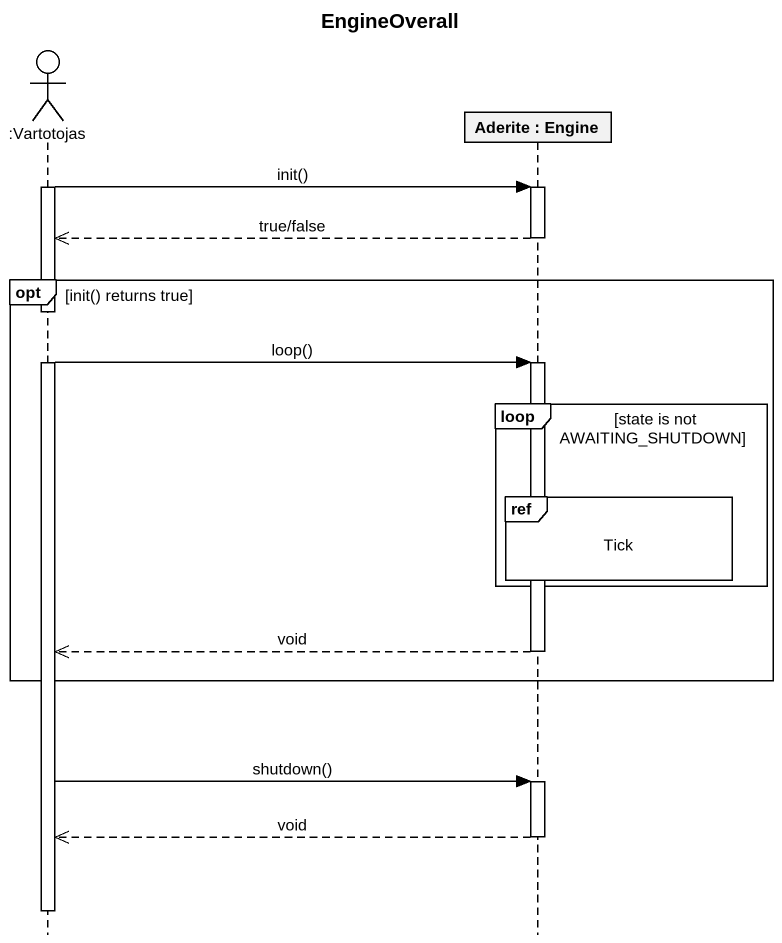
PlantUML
@startuml
title EngineOverall
hide footbox
actor ":Vartotojas" as Vartotojas
participant "Aderite : Engine" as Aderite

activate Vartotojas
Vartotojas -> Aderite : init()
activate Aderite
Aderite -->> Vartotojas : true/false
deactivate Aderite
opt init() returns true
  Vartotojas -> Aderite : loop()
  activate Aderite
  loop state is not AWAITING_SHUTDOWN
    ref over Aderite : Tick
  end
  Aderite -->> Vartotojas : void
  deactivate Aderite
end
Vartotojas -> Aderite : shutdown()
activate Aderite
Aderite -->> Vartotojas : void
deactivate Aderite
deactivate Vartotojas
@enduml
